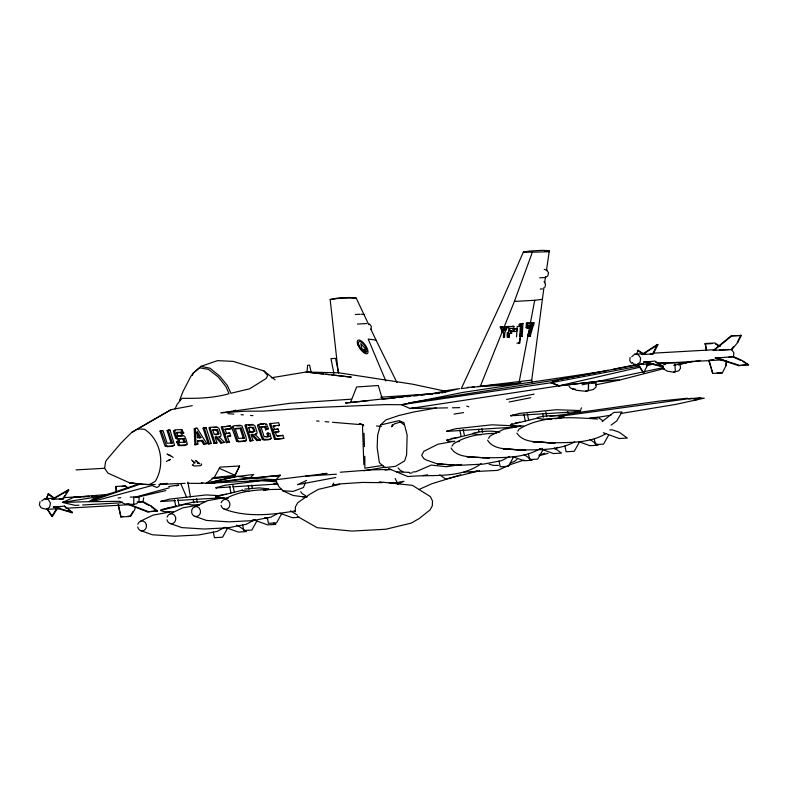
<?xml version="1.0" encoding="UTF-8"?>
<svg xmlns="http://www.w3.org/2000/svg" width="788" height="788" viewBox="0 0 788 788"><rect width="100%" height="100%" fill="white"/><g stroke="black" fill="none" stroke-linecap="round" stroke-linejoin="round"><path stroke-width="1.18" d="M139.092 500.951L139.033 497.346L130.217 497.061M119.874 501.621L124.878 503.985L133.733 504.418L133.802 496.942M191.711 512.604L191.76 509.935L193.011 507.856L207.067 500.784L223.969 497.691M215.124 434.612C220.561 436.079 216.375 426.909 212.661 430.327M218.877 433.705L217.626 429.893L212.75 429.943L214.178 434.306L218.877 433.705L217.754 434.158M250.052 432.238C256.553 434.749 253.046 424.466 248.634 427.874M254.839 431.253L253.598 427.441L248.722 427.49L250.141 431.854L254.839 431.253L253.716 431.706M295.254 511.924L295.401 506.901L297.785 502.655L310.206 494.037L318.254 489.407L339.658 484.354M306.975 372.616L307.606 365.287L309.625 365.169L311.152 372.31M569.064 386.14L570.295 387.893L576.589 390.306L585.504 391.252L588.419 390.533L588.705 382.869L586.341 382.978M507.068 335.934L507.285 332.408M508.211 337.215L508.861 326.646L513.884 326.36L513.766 328.251L509.915 328.478L509.738 331.236L511.816 331.118L511.698 333.078L509.619 333.196L509.373 337.146L506.999 337.106M513.116 328.842L512.958 331.413L514.17 331.531L516.77 331.384L516.938 328.803L513.116 328.842L516.938 328.803M514.17 331.531L514.328 328.951M516.544 336.909L517.184 326.527L520.898 326.34M520.957 336.496L521.597 326.055L519.154 326.005L519.262 324.292L522.966 323.435L522.168 336.427L519.735 336.387L520.474 324.4L522.966 323.435M520.454 333.491L519.873 343.026L516.918 343.184M532.511 325.178L528.699 325.395L528.521 328.172L527.31 328.064L526.118 327.66L526.394 323.159L534.018 322.903L530.196 336.19L527.507 336.161L531.289 325.07L532.511 325.178L528.728 336.279M528.521 328.172L527.339 327.769L527.615 323.267L534.018 322.903M630.105 357.407L629.76 360.687L631.582 363.307M733.421 356.865L733.864 352.768L731.579 349.488M370.981 329.502L371.335 326.419L369.513 323.868M532.156 382.249L531.733 380.082L543.966 287.453M135.004 483.645L129.596 482.857L107.867 473.076L104.637 468.279L105.553 461.886L106.715 459.828L121.293 442.757L131.694 432.405L171.075 409.652L192.213 405.672M544.666 282.695L545.532 276.746M546.399 270.786L549.335 250.722L542.38 250.318L529.378 251.047L523.33 252.19L501.592 301.656L461.285 388.592L468.446 387.696M726.25 360.993L725.906 365.849L722.35 372.862L712.716 373.404L708.885 360.835M725.906 365.849L726.664 361.268M544.981 287.206L545.542 284.192L544.084 281.444M477.991 386.504L519.253 381.589L529.94 325.385M530.393 323.001L534.717 300.277L542.233 299.351M40.021 501.67L39.4 504.891L41.006 507.689L42.916 508.437L46.541 509.344L58.814 508.654M142.914 501.877L143.692 497.839M518.868 343.617L520.572 336.486M118.17 505.177L120.938 516.948L130.562 516.406L134.679 509.797L135.536 506.556M380.486 424.988L377.639 435.104L377.166 447.643L379.373 462.625L384.672 467.648L395.586 466.299L404.648 460.862L406.598 454.952L407.14 435.084L403.968 422.673L399.053 420.654L380.486 424.988L385.923 419.906L398.915 415.493L413.749 411.986L436.217 407.987M581.426 407.829L580.145 411.533L510.722 415.769L513.441 414.951M192.41 375.324L193.208 373.138L199.679 367.809L208.465 369.395L218.237 376.94L226.038 386.77L229.032 393.704C213.814 398.068 197.758 398.57 182.018 398.275L177.034 404.51L175.113 408.923M467.363 387.401L506.339 384.908L521.203 383.007L480.375 386.199L514.397 301.43L532.383 252.199L549.187 251.746M392.454 424.496L391.606 426.751L394.463 423.836L401.279 421.836M179.595 400.215L182.993 391.538L190.726 376.565L193.208 373.138M350.69 402.018L356.629 386.977L378.299 385.519L382.495 399.516M636.458 354.275L638.044 350.256L644.604 354.462M305.458 482.532L303.449 487.536L293.067 491.416L282.725 490.727L278.637 486.304L275.524 479.665M46.177 498.952L48.492 493.613L54.687 498.469M46.039 499.494L48.492 493.613M334.536 485.162L332.763 485.113L333.748 483.034M322.243 473.706L327.069 473.43L275.81 479.744L206.17 483.369L214.257 477.538L219.941 467.136L239.572 465.984L234.46 476.543L206.17 483.369L201.442 482.66M503.709 329.709L504.694 327.69M500.222 326.961L501.444 327.069L503.67 332.743L503.374 337.491L504.527 337.422L504.822 332.625L507.748 326.715L506.389 326.784L504.438 330.822L503 326.981L500.222 326.961L502.449 332.635M239.572 465.984L234.46 476.543L213.154 478.385M638.044 350.256L637.807 350.729L643.432 354.334M643.855 362.155L654.917 361.071L663.348 366.479L663.112 366.952L643.855 362.155L651.065 361.751M646.426 366.262L648.002 363.14M650.327 353.93L652.74 353.792L657.478 344.445L657.891 344.711L653.163 354.068L641.915 354.403L657.478 344.445M637.847 364.726L643.688 372.763L648.425 363.416M706.363 350.532L705.24 343.519L714.864 342.977L720.291 346.454M715.248 358.116L733.539 356.629L742.276 360.549L748.6 364.608L738.73 365.622L715.248 358.116L721.266 357.782M740.878 335.186L737.322 342.199L737.745 342.475L741.301 335.461L731.244 335.737L713.307 350.374L731.786 349.626L737.745 342.475M728.486 357.368L733.539 356.629M738.73 365.622L748.6 364.608M227.545 528.246L222.571 537.219L214.434 537.682L213.282 531.989M256.849 521.065L251.874 530.048L243.738 530.501L242.586 524.808M281.543 513.904L276.578 522.877L268.442 523.34L267.29 517.637M513.313 457.464L508.319 466.338L500.183 466.791L499.04 461.138M579.259 442.423L574.265 451.297L566.119 451.76L564.976 446.106M608.563 435.242L603.569 444.117L595.423 444.58L594.28 438.926M137.752 524.276L139.003 522.198L141.022 520.927L153.069 515.125L169.962 512.033M167.056 517.105L168.307 515.027L170.326 513.756L182.373 507.945L199.266 504.862M221.152 502.734L222.403 500.656C239.867 489.171 261.724 489.673 281.828 489.318M452.007 446.185L453.258 444.107C465.866 435.577 481.291 433.745 496.164 433.262M488.55 438.355L489.801 436.266L491.82 435.006L503.867 429.194L520.76 426.101M517.854 431.174L519.105 429.096C542.489 415.049 571.448 417.295 597.659 419.029M53.328 507.147L64.429 506.093L72.388 512.338L72.112 512.771L53.328 507.147L60.538 506.743M57.15 508.743L52.274 516.583L51.87 516.268L56.756 508.427M63.454 497.652L64.675 495.691M65.897 493.731L68.339 489.811L68.733 490.126L63.247 498.942L52.018 499.247L68.339 489.811M64.429 506.093L65.916 507.925M128.109 487.92L125.548 485.92L115.915 486.462L116.26 492.441M121.657 486.56L125.548 485.92M127.754 516.229L130.168 516.101L133.103 511.373M126.996 503.985L147.504 511.855L157.413 510.87L151.434 506.191L143.052 501.651L137.959 502.37M147.504 511.855L157.413 510.87M151.434 506.191L151.158 506.635L157.137 511.314M182.905 438.936L184.067 442.511L185.19 442.058L184.028 438.483L177.98 439.271L176.167 438.581L175.497 437.478A16.981 7.762 68 0 1 173.754 432.149L173.695 431.006L174.985 430.11M184.028 438.483L178.068 438.68L176.62 437.025A16.981 7.762 68 0 1 174.877 431.696L175.212 429.923L181.595 429.48L183.781 432.986L181.289 434.306L180.708 432.533L176.571 432.809M245.098 441.172L238.38 441.832L236.577 441.152L232.027 428.179L231.968 427.037L233.268 426.141M233.09 426.584L234.391 425.687L240.202 425.293L242.014 425.973L246.063 437.133L246.22 440.719L239.503 441.379L237.7 440.699L233.09 426.584L231.968 427.037M267.979 432.976L269.072 436.345L267.95 436.798L266.856 433.43L267.979 432.976L270.057 433.607L271.22 438.423L268.797 439.763L264.088 440.078L262.276 439.409L257.735 426.436L257.666 425.284L258.966 424.397M271.22 438.423L269.92 439.31L264.177 439.497L262.04 436.05L258.789 424.831L260.089 423.944L264.798 423.619L266.61 424.299L268.452 428.682L265.684 429.834L264.719 426.869L260.749 427.145M160.594 483.645L158.9 486.314L156.95 487.476L153.158 486.068M174.503 445.003L173.202 445.89L168.218 446.225L166.416 445.555L161.136 430.681L160.013 431.135L164.613 444.905L165.293 446.008L167.095 446.678L172.079 446.343L174.503 445.003L170.041 430.071L168.218 430.199L167.095 430.652L171.252 443.378L172.365 442.925L168.218 430.199M176.63 436.247L182.678 435.459L184.5 436.138L185.17 437.241A18.794 8.589 68 0 1 187.052 442.994L186.707 444.767L179.891 445.23L177.605 441.359L179.004 440.581L179.605 442.432L185.19 442.058M220.01 436.286L218.877 437.104M255.972 433.833L254.849 434.661M173.291 511.816L163.963 511.648L160.506 510.417L186.697 504.005L187.18 503.296M228.422 498.203L219.084 498.036L215.626 496.814L241.817 490.392L242.3 489.693M454.449 441.644L447.456 440.994L446.668 440.216L472.859 433.804L473.342 433.095C481.921 431.253 491.19 430.287 499.779 432.277M523.715 425.973L514.377 425.806L510.831 424.604L537.022 418.192L537.505 417.482C546.084 415.64 555.353 414.675 563.942 416.665L561.007 417.975L554.9 418.783M733.598 346.671L731.362 349.35L731.786 349.626M264.788 480.059L275.81 479.744L280.429 475.253L206.17 483.369L209.766 482.532M193.818 463.689L192.233 465.186L194.301 466.013L200.615 465.659L201.61 464.743L201.107 463.758M194.341 372.044L200.94 366.351L217.488 360.648L233.1 361.357L263.901 370.902L275.061 379.855M631.72 356.728L634.626 354.216L644.446 353.664M632.419 362.47L633.572 364.105L637.246 364.647L640.151 362.135L640.595 358.038L638.3 354.758L634.626 354.216M713.731 350.64L731.668 336.003L741.301 335.461M516.967 459.434L514.584 461.305L510.358 463.019M602.259 421.452L613.822 412.469L621.959 412.006L616.777 420.92L611.074 425.126M275.81 479.744L249.727 478.237L253.657 474.484L237.523 476.395L211.903 478.119M160.506 510.417L161.737 509.531L176.65 505.876M215.626 496.814L216.867 495.918L223.299 494.628M446.668 440.216L447.899 439.33M510.831 424.604L512.062 423.717M41.675 500.902L44.788 498.696L55.83 498.075M46.541 509.344L49.644 507.147L50.412 503.108L48.403 499.612L44.788 498.696M642.328 354.679L657.891 344.711M139.85 483.645L92.62 499.434L89.054 501.68L62.459 502.429L73.609 497.405L110.093 494.204M554.811 449.091L557.934 447.239M131.694 432.405L171.075 409.652M52.422 499.553L68.733 490.126M187.111 444.136L184.678 445.486L178.768 445.683L176.482 441.812L179.004 440.581M224.836 527.31L216.907 531.476L198.822 534.953L174.966 536.204L152.488 534.786L140.757 530.639M255.125 519.607L246.211 524.306L228.126 527.783L204.269 529.024L181.792 527.605L170.06 523.468M277.849 513.48L270.914 517.135L252.83 520.612L228.973 521.853L206.486 520.435L194.754 516.298M509.688 456.41L501.769 460.586L483.684 464.063L459.828 465.304L437.34 463.886L425.609 459.749L423.629 458.35L421.649 455.297L423.855 451.307L437.921 444.235L454.824 441.142M540.075 448.687C523.183 458.714 502.419 457.414 483.428 457.858C473.017 456.459 457.306 458.498 451.031 447.988M574.639 441.901C558.14 450.844 538.243 449.574 519.972 450.027C509.57 448.628 493.859 450.667 487.575 440.147M605.923 433.676C589.04 443.693 568.276 442.403 549.275 442.846C538.844 441.467 523.34 443.447 516.898 433.075M168.484 460.399L170.553 459.365L166.406 461.433M388.573 468.594L407.869 476.573C432.799 474.13 459.325 479.202 481.133 463.738M122.248 501.887L120.2 502.872L82.612 504.99M306.601 480.404L297.46 484.699L335.757 477.498M397.507 484.295L403.978 481.261L396.029 482.768M419.275 489.387L431.735 483.763L460.753 474.829M170.041 430.071L167.095 430.652M173.695 431.006L174.818 430.553M181.25 430.455L182.373 430.002M180.708 432.533L181.831 432.08L182.412 433.853M183.781 432.986L182.55 433.114M206.771 443.605L204.703 443.743L202.634 440.384L197.63 440.719L197.827 444.215L194.882 444.787L194.232 428.8L195.345 428.347L197.118 428.229L206.771 443.605L203.58 444.196L201.511 440.837L197.512 441.103M197.118 428.229L194.232 428.8M176.167 438.581L177.29 438.128M203.068 428.199L206.023 427.618L211.145 443.309L210.022 443.762L208.19 443.88L203.068 428.199L206.023 427.618M210.061 427.352L208.938 427.805L214.06 443.486L216.986 442.905L215.055 436.985L216.798 436.867L221.911 442.57L224.55 442.393L218.966 436.719L220.758 436.414L221.132 434.868L219.034 428.436L216.818 426.889L210.061 427.352L215.183 443.033L216.986 442.905M165.293 446.008L166.416 445.555M176.482 441.812L177.605 441.359M224.964 429.519L231.209 428.711L230.313 425.973L221.201 426.968L226.323 442.649L229.288 442.068L227.348 436.119L230.667 435.892L229.732 433.036L225.289 433.715L229.732 433.036M177.98 445.131L179.103 444.678M216.503 430.346L217.626 429.893M230.313 425.973L224.629 426.732M201.511 440.837L202.634 440.384M194.882 444.787L197.827 444.215M246.023 424.899L244.901 425.353L250.023 441.034L252.958 440.462L251.017 434.543L252.761 434.424L257.873 440.128L260.513 439.95L254.938 434.277L256.721 433.961L257.105 432.415L255.007 425.983L252.781 424.436L246.023 424.899L251.145 440.581L252.958 440.462M216.798 436.867L215.676 437.32L220.788 443.023L224.55 442.393M240.123 428.544L241.246 428.091L244.477 438.02L243.364 438.473L240.123 428.544L235.267 428.879M203.58 444.196L204.703 443.743M208.19 443.88L211.145 443.309M230.667 435.892L227.328 436.503M257.666 425.284L258.789 424.831M214.06 443.486L215.183 443.033M252.475 427.894L253.598 427.441M265.487 424.752L266.61 424.299M220.788 443.023L221.911 442.57M278.381 425.806L279.504 425.353L278.627 422.683L269.427 423.688L274.539 439.369L283.828 438.355L282.862 435.409L276.539 435.833L275.268 431.952L274.145 432.405L278.913 431.696L278.046 429.027L273.278 429.736L278.046 429.027M249.018 432.307L250.141 431.854M264.719 426.869L265.842 426.416L266.807 429.381L265.684 429.834M226.323 442.649L229.288 442.068M252.761 434.424L251.638 434.877L256.75 440.581L260.513 439.95M236.577 441.152L237.7 440.699M267.329 429.135L268.452 428.682M245.492 440.551L246.614 440.098M250.023 441.034L251.145 440.581M256.75 440.581L257.873 440.128M262.276 439.409L263.399 438.955M282.862 435.409L277.524 436.148M274.539 439.369L283.828 438.355M664.274 368.518L619.437 380.121L602.456 380.89L559.165 385.765L551.137 382.722L559.125 379.501L637.502 364.785M447.623 407.859L410.006 408.509L401.545 404.717L551.196 382.732L559.293 379.481L600.574 371.808L463.088 392.355L401.545 404.717L385.44 404.608L313.535 407.613L262.847 411.139L244.93 411.198L220.679 412.892M230.5 486.974L215.902 487.89L217.665 487.23M446.56 431.381L455.375 428.79L491.84 424.821L515.677 425.914L515.913 427.037L446.56 431.381L448.333 430.731M141.022 483.862L89.054 501.68L119.904 501.335M523.961 460.094L511.254 464.28L497.76 470.377L463.965 472.111M538.982 455.139L544.754 453.228M547.975 453.346L539.248 455.691M477.055 470.879L469.451 472.721M175.389 500.597L160.772 501.493L163.49 500.675M215.902 487.89L224.708 485.29L261.045 480.69L276.627 481.813M663.023 368.626L667.397 371.178L673.533 372.182L675.346 371.66L674.932 364.194M233.721 410.784L235.76 410.203M133.793 497.533L169.351 487.802M176.463 485.851L178.837 485.211M92.954 501.454L152.833 485.329M160.772 501.493L169.676 499.109L206.101 494.933L220.423 495.711M510.722 415.769L519.627 413.385L556.161 409.74L579.929 410.509L580.145 411.533L574.649 411.799M678.429 364.864L692.593 361.2M441.812 392.936L459.581 388.582L446.432 390.582L430.081 394.424M179.004 505.295L193.69 502.074L206.318 501.562M479.449 470.781L445.752 479.055L439.783 474.908M673.533 372.182L678.803 370.823L680.507 368.282L680.152 364.696L678.202 364.411M133.733 504.418L137.191 503.591M275.938 476.326L278.184 475.794M687.914 362.214L673.691 365.356M138.521 496.933L165.835 490.589M92.62 499.434L98.53 498.075M559.165 385.765L640.545 367.05M646.534 365.681L653.715 364.026M215.922 482.611L206.17 483.369L237.523 476.395L250.082 477.961L206.17 483.369L209.588 482.729M663.004 367.681L582.076 384.83M585.592 391.222L593.275 389.548L596.063 387.036L596.122 383.264L591.355 383.086M601.786 371.572L607.804 370.35M613.822 369.139L636.684 364.519M509.206 401.988L530.767 397.713M572.709 389.39L575.102 388.917M595.472 384.879L619.437 380.121L602.446 380.86L559.076 385.854L410.006 408.509L414.862 407.859M338.239 372.576L330.172 299.509L336.781 298.228L349.783 297.49L356.176 298.041L368.745 324.676M506.566 399.447L534.136 394.108M295.49 510.86C272.165 514.82 246.733 517.696 224.156 509.097M409.75 473.293L411.996 472.869M551.137 382.722L638.96 366.105M647.381 364.509L652.198 363.603M545.385 251.461L549.335 250.722L544.606 250.988M693.43 400.225L698.001 399.418M332.763 485.113L339.529 483.93L362.372 482.433L381.894 482.66M422.929 475.617L427.608 474.809M363.839 470.8L385.411 467.126M594.034 417.965L610.887 415.168M620.511 413.562L675.877 404.362L704.295 398.157L688.614 398.708L700.985 398.009L697.902 398.433M271.308 377.787L306.069 372.025L339.037 372.832L412.449 384.16L446.156 391.37M515.273 422.929L519.706 422.22M451.11 438.542L455.543 437.832M164.85 508.772L169.282 508.053M78.977 505.197L75.333 505.404L62.459 502.429L105.464 495.554M408.706 402.924L559.293 379.481M700.463 360.431L685.56 362.776L658.502 362.923M453.996 414.094L463.571 412.597M383.096 465.344L364.854 468.19L364.814 456.321M244.753 489.092L259.114 487.89L268.738 488.875L268.206 489.575L263.655 490.51M461.62 464.447L446.363 466.713L431.213 465.087L415.985 471.697L412.695 472.042M168.731 486.521L178.334 485.132M549.965 416.497L659.231 401.102L687.353 398.245M558.997 416.419L691.736 398.285M221.911 412.636L290.112 403.298L351.33 399.191M330.172 299.509L341.972 297.933L356.176 298.041M472.022 387.243L474.406 386.947M519.253 381.589L531.733 380.082M158.969 484.472L167.46 483.468M162.515 484.009L167.381 483.428M118.052 498.016L120.751 497.711M336.407 474.199L305.596 476.149M445.131 392.119L345.459 403.023L368.666 400.629M385.076 470.062L390.848 469.451L371.315 469.865L340.249 472.219M214.257 477.538L235.129 475.331L219.35 468.377M409.405 472.386L396.226 471.766M383.313 399.122L395.527 397.861M399.191 397.487L402.855 397.103M406.51 396.728L410.174 396.354M413.838 395.97L417.502 395.596M421.166 395.221L424.831 394.837M429.716 394.335L432.159 394.089M437.044 393.586L439.487 393.33M456.577 437.724L458.665 437.517M224.413 494.45L226.491 494.234M249.727 478.237L280.429 475.253M663.565 364.657L665.653 364.48M206.17 483.369L214.612 482.689M219.438 482.305L225.476 481.813M219.576 482.325L225.663 481.852M161.136 430.681L162.978 430.553L167.135 443.28L172.365 442.925M160.013 431.135L161.855 431.006M213.44 427.49L216.562 427.47M236.755 425.904L240.104 425.884M248.279 425.126L252.524 425.018M260.148 424.318L263.675 424.072M279.504 425.353L273.259 425.776L274.401 429.283M181.831 432.08L176.66 432.425L177.753 435.794M231.209 428.711L225.063 429.135L226.412 433.262M241.246 428.091L235.179 428.505L238.419 438.433L244.477 438.02M265.842 426.416L260.887 426.751L264.128 436.68L269.072 436.345M273.18 426.16L275.258 426.012M177.615 436.178L182.589 436.04M275.268 431.952L278.913 431.696M265.97 436.936L267.95 436.798M380.712 397.221L432.129 393.783M434.582 393.616L439.477 393.291M232.933 486.817L277.947 483.999M177.822 500.449L220.453 497.849M525.695 252.061L523.33 252.19L532.383 252.199M539.652 277.819L545.483 277.484L547.896 275.78L548.468 272.766L546.911 270.038L544.193 269.378M540.233 289.048L542.568 288.91M514.397 301.43L534.717 300.277M355.388 314.53L360.047 314.264M357.456 324.075L366.775 323.543M528.433 325.227L531.289 325.07M509.659 326.429L507.649 326.537L508.861 326.646M501.444 327.069L503 326.981M519.154 326.005L521.597 326.055M519.735 336.387L522.168 336.427M527.507 336.161L530.196 336.19M705.004 343.992L712.224 343.578M653.035 353.172L715.632 349.636M641.915 354.403L645.52 354.206M713.307 350.374L715.721 350.236M719.326 350.03L728.959 349.488M640.004 363.889L643.609 363.692M710.195 359.929L713.81 359.722M637.246 364.647L653.193 363.751M658.108 363.475L723.148 359.791M717.119 372.862L722.35 372.862M589.877 417.778L598.013 417.315L603.017 420.871M609.813 429.962L612.246 429.824L619.329 432.277L627.356 438.069L619.22 438.532L603.332 432.72M76.052 469.894L104.637 468.279M63.198 497.661L88.965 496.204M91.418 496.066L97.554 495.721M73.609 497.405L80.819 497.001M83.233 496.864L89.241 496.529M52.018 499.247L54.431 499.109M59.238 498.834L63.247 498.942M62.459 502.429L64.912 502.291M137.033 501.995L143.052 501.651M66.172 508.24L129.99 504.635M120.534 516.642L122.948 516.504M299.312 517.312L292.318 517.706L279.848 513.215M302.208 496.686L306.906 496.479M155.246 484.521L142.47 484.423L129.596 482.857L149.267 484.758L155.285 481.291C165.45 464.703 161.146 440.049 144.509 429.263L137.703 428.938M160.023 484.334L185.131 483.349M510.397 427.204L515.913 427.037M250.091 480.483L257.44 480.276M551.886 419.078L541.986 419.049L537.022 418.192M199.354 504.95L191.563 504.881L186.697 504.005M452.479 407.78L459.759 407.652M457.513 441.615L459.552 441.585M498.459 465.403L493.485 465.403L489.131 464.201M187.505 483.31L202.772 483.438M389.213 482.739L395.32 482.808L396.157 483.566L396.709 481.507L395.162 478.493M273.85 483.576L277.376 483.655M481.281 434.759L472.859 433.804M248.998 491.338L241.817 490.392M379.314 481.862L412.41 485.349L430.415 496.667L432.504 501.03L432.316 505.847L429.992 509.964L419.265 518.484L411.218 523.114L385.746 529.25L351.822 531.063L317.17 527.704L297.362 516.396M471.451 456.971L466.732 456.685L489.22 458.104M442.048 464.171L437.34 463.886L454.026 465.058M227.85 413.641L233.839 414.114M241.02 414.685L243.413 414.882M250.594 415.453L252.987 415.64M316.599 420.95L319.051 421.156M325.178 421.669L328.852 421.974M332.526 422.289L359.436 424.535M376.526 425.973L381.402 426.377M526.394 323.159L527.615 323.267M532.678 324.873L533.89 324.981M519.262 324.292L520.474 324.4M512.663 326.252L513.884 326.36M526.118 327.66L527.339 327.769M506.526 326.596L507.748 326.715M505.177 326.675L506.389 326.784M510.604 330.999L511.816 331.118M510.476 332.969L511.698 333.078M508.161 337.037L509.373 337.146M224.422 499.385L226.737 499.592L228.687 500.892L229.781 503.286A4.925 4.413 86.8 0 1 226.452 509.196A4.925 4.413 86.8 0 1 221.113 505.404M195.02 506.585L197.345 506.792L199.295 508.093L200.388 510.486A4.925 4.413 86.8 0 1 197.384 516.298A4.925 4.413 86.8 0 1 191.947 513.421M170.326 513.756L172.641 513.963L174.591 515.254L175.685 517.647M141.022 520.927L143.337 521.134L145.287 522.434L146.381 524.828M315.85 373.128L306.069 372.025L351.31 377.137L331.748 374.93M319.524 373.542L323.188 373.955M325.631 374.241L329.305 374.655M361.209 314.195L363.957 314.52M396.945 382.564L376.014 340.071L368.203 339.076L385.815 380.968M306.916 497.307L292.959 495.455L282.725 490.727M200.94 366.351L209.982 368.213L219.596 376.014L227.318 385.421L230.963 393.261L249.668 388.779L266.245 378.447L267.644 375.571L263.901 370.902M644.091 361.682L663.348 366.479M53.594 506.704L72.388 512.338M715.484 357.654L738.967 365.149M363.347 424.968L359.358 423.56L363.347 424.968L363.731 425.914M290.427 510.86L297.45 515.116M264.709 517.677L267.753 518.731M236.42 525.212L238.449 525.911L246.457 531.595L238.311 532.058L225.841 527.556M252.879 519.558L267.625 524.877L275.761 524.414L273.751 522.996M578.569 441.556L589.916 445.703L598.053 445.25L590.025 439.448M539.75 448.569L553.373 453.543L561.509 453.08L554.368 447.929M512.624 456.597L523.971 460.744L532.117 460.281L524.079 454.489M128.414 503.985L147.78 511.422M466.732 406.066L468.83 406.874M551.196 382.732L559.076 385.854M170.09 455.316L167.056 454.065L170.888 456.173M733.303 357.102L740.947 360.53M143.83 502.665L149.06 505.502M305.557 495.642L302.267 493.672L300.642 491.663M403.013 471.874L399.762 469.894L398.137 467.885M715.534 344.021L719.149 346.346M742.946 361.594L748.364 365.071M655.616 362.145L663.112 366.952M399.851 421.747L403.919 424.634M195.532 460.507L199.266 463.383M171.41 456.134L173.104 457.454M125.272 486.363L127.833 488.363M48.216 494.056L51.762 496.834M68.576 510.003L72.112 512.771M192.981 461.364L194.872 462.851M191.464 459.956L195 462.881M195.394 460.458L199.394 463.817A6.038 1.458 -33.1 0 0 197.581 463.482M637.6 364.026L643.688 372.763M46.935 508.368L52.274 516.583M47.201 509.087L51.87 516.268M196.675 432.829L199.827 438.049M370.823 329.069L376.014 340.071M567.626 411.503L568.611 413.611M180.895 483.921L186.648 497.336M270.55 423.235L275.662 438.916M222.324 426.515L227.446 442.196M204.191 427.746L209.303 443.427M708.993 359.988L712.716 373.404M542.183 448.293L542.705 450.263L537.712 459.128L529.575 459.591L528.433 453.937M333.915 373.384L330.97 358.639L335.55 358.382L338.633 373.079M705.24 343.519L706.6 350.059M545.798 411.917L546.783 416.704M542.617 413.651L543.356 417.236M527.33 413.798L528.709 420.447M523.951 414.33L525.33 420.979M481.882 428.731L482.62 432.316M478.454 429.263L478.946 431.657M463.167 429.411L464.319 434.956M459.788 429.943L461.167 436.591M251.687 485.113L252.436 488.708M248.259 485.644L249.008 489.24M232.746 484.689L234.351 492.451M229.594 486.334L230.973 492.973M196.567 498.725L197.305 502.311M193.139 499.257L193.878 502.842M177.852 499.405L178.994 504.95M174.473 499.937L175.852 506.585M118.328 504.34L120.938 516.948M187.849 482.049L190.43 496.952M115.915 486.462L116.535 491.998M195.345 428.347L196.005 444.334M363.987 433.213L364.47 446.589M362.45 424.624L363.849 464.654M588.4 383.027L588.419 390.533M146.312 524.847A4.925 4.413 86.8 0 1 143.012 530.757A4.925 4.413 86.8 0 1 137.713 526.955M175.616 517.667A4.925 4.413 86.8 0 1 172.316 523.577A4.925 4.413 86.8 0 1 167.017 519.775M200.95 437.596L197.493 437.832L197.167 431.331L200.95 437.596M365.918 351.546L364.568 351.517L363.78 349.419A1.704 0.66 54.6 0 1 362.618 349.32A1.704 0.66 54.6 0 1 361.534 347.281L360.805 343.598L364.174 347.37A1.655 0.64 54.6 0 1 365.307 349.34A1.655 0.64 54.6 0 1 364.273 349.399L365.918 351.546M537.298 441.96L532.59 441.674L555.067 443.092L537.298 441.96M507.994 449.14L503.286 448.855L525.763 450.273L507.994 449.14M357.988 345.065A8.166 3.172 54.6 0 0 367.336 353.615A8.166 3.172 54.6 0 0 362.628 342.1A8.166 3.172 54.6 0 0 357.988 345.065M358.964 345.459A6.462 2.512 54.6 0 0 366.361 352.216A6.462 2.512 54.6 0 0 362.638 343.115A6.462 2.512 54.6 0 0 358.964 345.459"/></g></svg>
